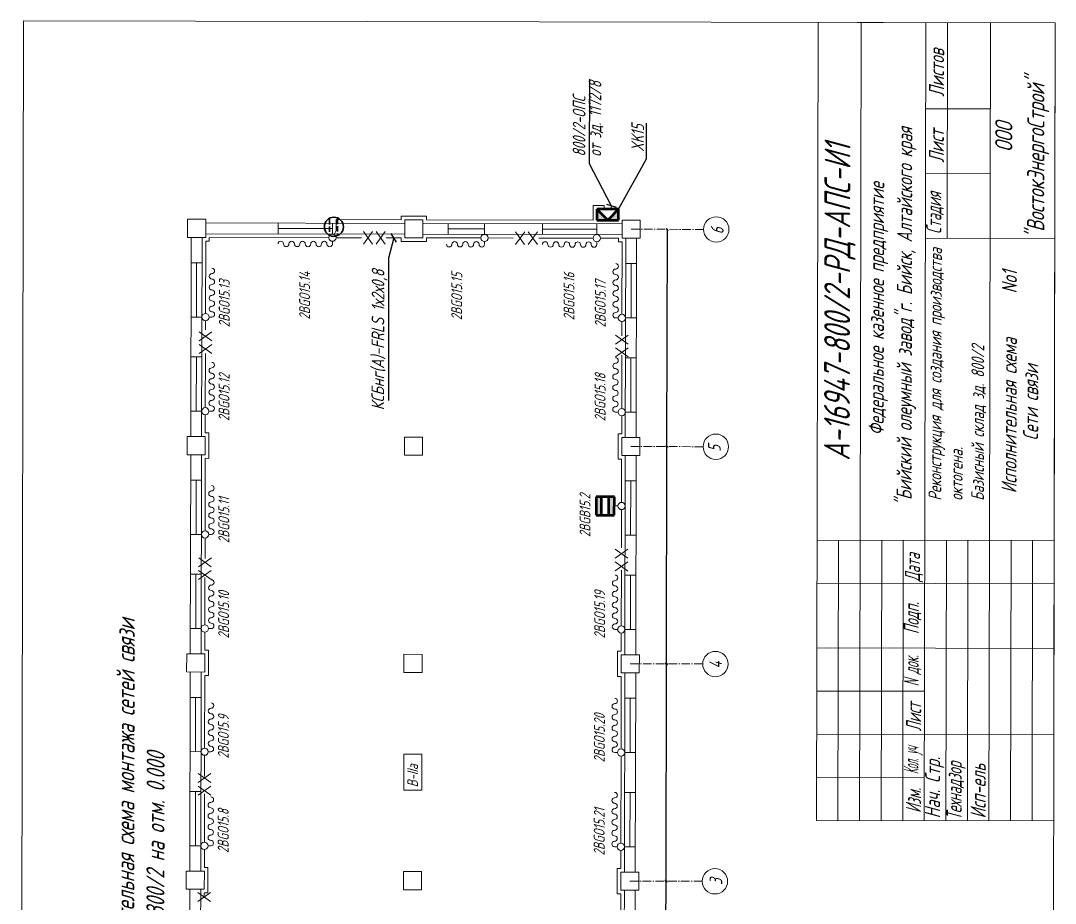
# Model space of a CAD drawing. Header units: millimetres. Extents: x 11147 to 17246, y -744 to 6547.
# Drawn here: x 14604 to 15576, y 1575 to 2404 of the extents above; entities that cross this region are included whole.
import ezdxf
from ezdxf import colors
from ezdxf.entities.mleader import LeaderData, LeaderLine
from ezdxf.math import Vec2, Vec3

# ---------------------------------------------------------------- set-up
doc = ezdxf.new("R2010")
doc.units = ezdxf.units.MM
doc.linetypes.add('gost5', pattern=[7, 5, -2, 0])
doc.linetypes.add('gost6', pattern=[12, 8, -1.5, 1, -1.5])
doc.layers.get('Defpoints').update_dxf_attribs({"color": 33})
for name, color, linetype, lineweight in [('Датчики (Вновь)', 2, 'Continuous', 50), ('ИИ_ОФОРМЛЕНИЕ_025', 7, 'Continuous', 25), ('КаБель силовой (Вновь)', 1, 'Continuous', 60), ('Линия выноска', 137, 'Continuous', 20), ('Линия связи (Вновь)', 3, 'Continuous', 60), ('Осевая', 4, 'gost6', 25), ('Размерная', 4, 'Continuous', 25), ('Рамка толстая', 7, 'Continuous', 60), ('Рамка тонкая', 5, 'Continuous', 25), ('Строительный', 251, 'Continuous', 13), ('текст', 7, 'Continuous', 25), ('Щиты пульты (Вновь)', 5, 'Continuous', 50), ('Эл. аппараты (Вновь)', 93, 'Continuous', 50)]:
    doc.layers.add(name, color=color, linetype=linetype, lineweight=lineweight)
doc.styles.add('Simplex', font='simplex.shx', dxfattribs={"width": 0.7, "oblique": 15})
doc.styles.get("Standard").update_dxf_attribs({"font": 'arial.ttf'})
doc.dimstyles.new('ISO-25', dxfattribs={"dimtxt": 2.5, "dimasz": 2.5, "dimexe": 1.25, "dimexo": 0.625, "dimtad": 1, "dimtxsty": 'Standard', "dimcen": 2.5, "dimadec": 0, "dimazin": 0, "dimtfac": 1, "dimtmove": 0, "dimatfit": 3, "dimfxl": 1, "dimarcsym": 0})

# ---------------------------------------------------------------- blocks, each defined once
blk = doc.blocks.new('_ArchTick')
at = {"color": 0, "linetype": 'ByBlock', "const_width": 0.15}
blk.add_lwpolyline([(-0.5, -0.5), (0.5, 0.5)], dxfattribs=at)
blk = doc.blocks.new('*D139')
at = {"layer": 'Defpoints', "color": 0, "lineweight": 80, "transparency": 16777216}
for p in [(15210.11, 1596.19), (15210.11, 1596.19), (15209.69, 1392.19)]:
    blk.add_point(p, dxfattribs=at)
at = {"layer": 'Размерная', "color": 0, "lineweight": -2, "transparency": 16777216}
for p, q in [((15209.48, 1596.19), (15208.86, 1596.19)), ((15209.69, 1392.19), (15210.11, 1596.19)), ((15210.31, 1392.19), (15210.94, 1392.19))]:
    blk.add_line(p, q, dxfattribs=at)
at = {"layer": 'Размерная', "color": 0, "lineweight": -2, "transparency": 16777216, "xscale": 2.5, "yscale": 2.5, "zscale": 2.5}
for p, rotation in [((15210.11, 1596.19), 89.88075628171742), ((15209.69, 1392.19), 269.8807562817174)]:
    blk.add_blockref('_ArchTick', p, dxfattribs=dict(at, rotation=rotation))
blk = doc.blocks.new('*D140')
at = {"layer": 'Defpoints', "color": 0, "lineweight": 80, "transparency": 16777216}
for p in [(15210.53, 1800.19), (15210.53, 1800.19), (15210.11, 1596.19)]:
    blk.add_point(p, dxfattribs=at)
at = {"layer": 'Размерная', "color": 0, "lineweight": -2, "transparency": 16777216}
for p, q in [((15209.91, 1800.19), (15209.28, 1800.19)), ((15210.11, 1596.19), (15210.53, 1800.19)), ((15210.73, 1596.19), (15211.36, 1596.19))]:
    blk.add_line(p, q, dxfattribs=at)
at = {"layer": 'Размерная', "color": 0, "lineweight": -2, "transparency": 16777216, "xscale": 2.5, "yscale": 2.5, "zscale": 2.5}
for p, rotation in [((15210.53, 1800.19), 89.88075628171742), ((15210.11, 1596.19), 269.8807562817174)]:
    blk.add_blockref('_ArchTick', p, dxfattribs=dict(at, rotation=rotation))
blk = doc.blocks.new('*D141')
at = {"layer": 'Defpoints', "color": 0, "lineweight": 80, "transparency": 16777216}
for p in [(15210.96, 2004.19), (15210.96, 2004.19), (15210.53, 1800.19)]:
    blk.add_point(p, dxfattribs=at)
at = {"layer": 'Размерная', "color": 0, "lineweight": -2, "transparency": 16777216}
for p, q in [((15210.33, 2004.19), (15209.71, 2004.19)), ((15210.53, 1800.19), (15210.96, 2004.19)), ((15211.16, 1800.19), (15211.78, 1800.19))]:
    blk.add_line(p, q, dxfattribs=at)
at = {"layer": 'Размерная', "color": 0, "lineweight": -2, "transparency": 16777216, "xscale": 2.5, "yscale": 2.5, "zscale": 2.5}
for p, rotation in [((15210.96, 2004.19), 89.88075628171742), ((15210.53, 1800.19), 269.8807562817174)]:
    blk.add_blockref('_ArchTick', p, dxfattribs=dict(at, rotation=rotation))
blk = doc.blocks.new('*D142')
at = {"layer": 'Defpoints', "color": 0, "lineweight": 80, "transparency": 16777216}
for p in [(15211.38, 2208.19), (15211.38, 2208.19), (15210.96, 2004.19)]:
    blk.add_point(p, dxfattribs=at)
at = {"layer": 'Размерная', "color": 0, "lineweight": -2, "transparency": 16777216}
for p, q in [((15210.76, 2208.19), (15210.13, 2208.19)), ((15210.96, 2004.19), (15211.38, 2208.19)), ((15211.58, 2004.19), (15212.21, 2004.19))]:
    blk.add_line(p, q, dxfattribs=at)
at = {"layer": 'Размерная', "color": 0, "lineweight": -2, "transparency": 16777216, "xscale": 2.5, "yscale": 2.5, "zscale": 2.5}
for p, rotation in [((15211.38, 2208.19), 89.88075628171742), ((15210.96, 2004.19), 269.8807562817174)]:
    blk.add_blockref('_ArchTick', p, dxfattribs=dict(at, rotation=rotation))
blk = doc.blocks.new('_Oblique')
at = {"color": 0, "linetype": 'ByBlock', "lineweight": -2}
blk.add_line((-0.5, -0.5), (0.5, 0.5), dxfattribs=at)
blk = doc.blocks.new('A$C4BB167BF')
at = {"layer": 'Щиты пульты (Вновь)', "true_color": 0xc7c8ca}
h = blk.add_hatch(color=9, dxfattribs=at)
h.paths.add_polyline_path([(0, 3), (0, 0), (3, 3)])
h.paths.add_polyline_path([(6, 3), (3, 3), (6, 0)])
at = {"layer": 'Щиты пульты (Вновь)', "color": 252, "true_color": 0x939598}
for p, q in [((0, 3), (0, 0)), ((6, 3), (0, 3)), ((0, 0), (3, 3)), ((3, 3), (6, 0)), ((6, 0), (6, 3)), ((0, 0), (6, 0))]:
    blk.add_line(p, q, dxfattribs=at)
blk = doc.blocks.new('_None')
blk = doc.blocks.new('A$C42F14C84')
at = {"layer": 'Датчики (Вновь)', "true_color": 0x000000}
h = blk.add_hatch(color=18, dxfattribs=at)
h.paths.add_polyline_path([(5, 3.5), (5, 5), (0, 5), (0, 3.5)])
h.paths.add_polyline_path([(0, 1.5), (0, 0), (5, 0), (5, 1.5)])
at = {"layer": 'Датчики (Вновь)', "color": 18, "true_color": 0x000000}
for p, q in [((0, 5), (0, 0)), ((5, 5), (0, 5)), ((0, 3.5), (5, 3.5)), ((5, 0), (5, 5)), ((0, 1.5), (5, 1.5)), ((0, 0), (5, 0))]:
    blk.add_line(p, q, dxfattribs=at)

msp = doc.modelspace()

# ---------------------------------------------------------------- linework, layer by layer
at = {"color": 18, "lineweight": 20, "true_color": 0x000000}
for p, q in [((15351.27571, 1653.23996), (15352.83505, 2402.48834)), ((15389.95997, 2402.41107), (15575.58457, 2402.02475)), ((15392.3235, 1916.4051), (15393.33496, 2402.40405)), ((15452.5255, 1653.02924), (15454.08483, 2402.27761)), ((15473.91334, 2199.73591), (15474.33479, 2402.23547)), ((15513.82324, 1916.15223), (15514.8347, 2402.15118)), ((15574.28512, 1777.6511), (15575.58457, 2402.02475)), ((15453.91625, 2321.27779), (15514.66612, 2321.15136)), ((15453.78982, 2260.52792), (15514.53969, 2260.40149)), ((15453.66339, 2199.77805), (15575.16312, 2199.52519)), ((15351.82359, 1916.48939), (15574.57311, 1916.0258)), ((15371.52567, 1653.19781), (15372.07355, 1916.44724)), ((15391.77563, 1653.15567), (15392.3235, 1916.4051)), ((15412.02558, 1653.11353), (15412.57346, 1916.36296)), ((15432.27554, 1653.07138), (15432.82341, 1916.32081)), ((15472.77545, 1652.98709), (15473.32333, 1916.23652)), ((15493.02541, 1652.94495), (15493.57328, 1916.19438)), ((15513.27536, 1652.9028), (15513.82324, 1916.15223)), ((15533.52532, 1652.86066), (15534.07319, 1916.11009)), ((15553.77528, 1652.81852), (15554.32315, 1916.06795)), ((15351.7393, 1875.98948), (15574.48882, 1875.52589)), ((15351.61287, 1815.23961), (15574.36239, 1814.77602)), ((15351.52858, 1774.73969), (15452.77836, 1774.52897)), ((15351.44429, 1734.23978), (15574.19381, 1733.7762)), ((15351.36, 1693.73987), (15452.60978, 1693.52915)), ((15351.27571, 1653.23996), (15574.02523, 1652.77637))]:
    msp.add_line(p, q, dxfattribs=at)
at = {"color": 1, "linetype": 'gost5', "lineweight": 30}
for p, q in [((14894.16163, 2217.78917), (14894.25653, 2203.58713)), ((14901.75381, 2218.14706), (14901.59721, 2202.69981))]:
    msp.add_line(p, q, dxfattribs=at)
at = {"color": 5, "lineweight": 30}
msp.add_circle((14898.25341, 2210.55517), 8.97299, dxfattribs=at)
at = {"layer": 'КаБель силовой (Вновь)', "lineweight": 20}
for p, q in [((14896.85423, 2194.3921), (14896.85954, 2196.94209)), ((15039.65392, 2194.0949), (15039.65923, 2196.6449)), ((15145.05369, 2193.87555), (15145.059, 2196.42554)), ((14783.66119, 2125.77753), (14781.11119, 2125.78283)), ((15162.76037, 2124.98855), (15165.31036, 2124.98324)), ((14783.47721, 2037.37772), (14780.92721, 2037.38303)), ((15162.57639, 2036.58874), (15165.12638, 2036.58343)), ((14783.23662, 1921.77797), (14780.68663, 1921.78328)), ((14783.05265, 1833.37816), (14780.50265, 1833.38347)), ((15162.15182, 1832.58918), (15164.70182, 1832.58387)), ((14782.81206, 1717.77841), (14780.26206, 1717.78372)), ((15161.91124, 1716.98943), (15164.46123, 1716.98412)), ((14782.62808, 1629.3786), (14780.07809, 1629.38391)), ((15161.72726, 1628.58962), (15164.27725, 1628.58431))]:
    msp.add_line(p, q, dxfattribs=at)
for centre, start, end in [((14848.40434, 2194.49293), 359.88075628, 179.88075628), ((14858.60431, 2194.4717), 359.88075628, 179.88075628), ((14868.80429, 2194.45048), 359.88075628, 179.88075628), ((14879.00427, 2194.42925), 359.88075628, 179.88075628), ((14889.20425, 2194.40802), 359.88075628, 179.88075628), ((15011.60398, 2194.15328), 359.88075628, 179.88075628), ((15021.80396, 2194.13205), 359.88075628, 179.88075628), ((15032.00394, 2194.11083), 359.88075628, 179.88075628), ((15096.6038, 2193.97638), 359.88075628, 179.88075628), ((15106.80378, 2193.95515), 359.88075628, 179.88075628), ((15117.00375, 2193.93392), 359.88075628, 179.88075628), ((15127.20373, 2193.9127), 359.88075628, 179.88075628), ((15137.40371, 2193.89147), 359.88075628, 179.88075628), ((14853.50433, 2194.48232), 179.88075628, 359.88075628), ((14863.7043, 2194.46109), 179.88075628, 359.88075628), ((14873.90428, 2194.43986), 179.88075628, 359.88075628), ((14884.10426, 2194.41863), 179.88075628, 359.88075628), ((14894.30424, 2194.39741), 179.88075628, 359.88075628), ((15006.50399, 2194.1639), 179.88075628, 359.88075628), ((15016.70397, 2194.14267), 179.88075628, 359.88075628), ((15026.90395, 2194.12144), 179.88075628, 359.88075628), ((15037.10393, 2194.10021), 179.88075628, 359.88075628), ((15101.70379, 2193.96577), 179.88075628, 359.88075628), ((15111.90377, 2193.94454), 179.88075628, 359.88075628), ((15122.10374, 2193.92331), 179.88075628, 359.88075628), ((15132.30372, 2193.90208), 179.88075628, 359.88075628), ((15142.5037, 2193.88085), 179.88075628, 359.88075628), ((15162.8612, 2173.43844), 269.88075628, 89.88075628), ((14783.74079, 2164.02744), 89.88075628, 269.88075628), ((14783.75141, 2169.12743), 269.88075628, 89.88075628), ((15162.85058, 2168.33845), 89.88075628, 269.88075628), ((14783.73018, 2158.92746), 269.88075628, 89.88075628), ((15162.82936, 2158.13847), 89.88075628, 269.88075628), ((15162.83997, 2163.23846), 269.88075628, 89.88075628), ((14783.71956, 2153.82747), 89.88075628, 269.88075628), ((14783.70895, 2148.72748), 269.88075628, 89.88075628), ((15162.80813, 2147.9385), 89.88075628, 269.88075628), ((15162.81874, 2153.03849), 269.88075628, 89.88075628), ((14783.69834, 2143.62749), 89.88075628, 269.88075628), ((14783.68772, 2138.5275), 269.88075628, 89.88075628), ((15162.7869, 2137.73852), 89.88075628, 269.88075628), ((15162.79751, 2142.83851), 269.88075628, 89.88075628), ((14783.67711, 2133.42751), 89.88075628, 269.88075628), ((14783.66649, 2128.32752), 269.88075628, 89.88075628), ((15162.76567, 2127.53854), 89.88075628, 269.88075628), ((15162.77629, 2132.63853), 269.88075628, 89.88075628), ((14783.56743, 2080.72762), 269.88075628, 89.88075628), ((15162.66661, 2079.93864), 89.88075628, 269.88075628), ((15162.67722, 2085.03863), 269.88075628, 89.88075628), ((14783.55681, 2075.62764), 89.88075628, 269.88075628), ((14783.5462, 2070.52765), 269.88075628, 89.88075628), ((15162.64538, 2069.73867), 89.88075628, 269.88075628), ((15162.65599, 2074.83866), 269.88075628, 89.88075628), ((14783.53559, 2065.42766), 89.88075628, 269.88075628), ((14783.52497, 2060.32767), 269.88075628, 89.88075628), ((15162.62415, 2059.53869), 89.88075628, 269.88075628), ((15162.63477, 2064.63868), 269.88075628, 89.88075628), ((14783.51436, 2055.22768), 89.88075628, 269.88075628), ((14783.50374, 2050.12769), 269.88075628, 89.88075628), ((15162.60292, 2049.33871), 89.88075628, 269.88075628), ((15162.61354, 2054.4387), 269.88075628, 89.88075628), ((14783.49313, 2045.0277), 89.88075628, 269.88075628), ((14783.48252, 2039.92771), 269.88075628, 89.88075628), ((15162.58169, 2039.13873), 89.88075628, 269.88075628), ((15162.59231, 2044.23872), 269.88075628, 89.88075628), ((14783.31623, 1960.02789), 89.88075628, 269.88075628), ((14783.32684, 1965.12788), 269.88075628, 89.88075628), ((14783.30561, 1954.9279), 269.88075628, 89.88075628), ((14783.295, 1949.82791), 89.88075628, 269.88075628), ((14783.28439, 1944.72792), 269.88075628, 89.88075628), ((14783.27377, 1939.62793), 89.88075628, 269.88075628), ((14783.26316, 1934.52794), 269.88075628, 89.88075628), ((14783.25254, 1929.42795), 89.88075628, 269.88075628), ((14783.24193, 1924.32796), 269.88075628, 89.88075628), ((14783.14286, 1876.72807), 269.88075628, 89.88075628), ((15162.24204, 1875.93909), 89.88075628, 269.88075628), ((15162.25266, 1881.03908), 269.88075628, 89.88075628), ((14783.13225, 1871.62808), 89.88075628, 269.88075628), ((14783.12164, 1866.52809), 269.88075628, 89.88075628), ((15162.22082, 1865.73911), 89.88075628, 269.88075628), ((15162.23143, 1870.8391), 269.88075628, 89.88075628), ((14783.11102, 1861.4281), 89.88075628, 269.88075628), ((14783.10041, 1856.32811), 269.88075628, 89.88075628), ((15162.19959, 1855.53913), 89.88075628, 269.88075628), ((15162.2102, 1860.63912), 269.88075628, 89.88075628), ((14783.08979, 1851.22812), 89.88075628, 269.88075628), ((14783.07918, 1846.12813), 269.88075628, 89.88075628), ((15162.17836, 1845.33915), 89.88075628, 269.88075628), ((15162.18897, 1850.43914), 269.88075628, 89.88075628), ((14783.06857, 1841.02814), 89.88075628, 269.88075628), ((14783.05795, 1835.92816), 269.88075628, 89.88075628), ((15162.15713, 1835.13917), 89.88075628, 269.88075628), ((15162.16775, 1840.23916), 269.88075628, 89.88075628), ((15162.01207, 1765.43933), 269.88075628, 89.88075628), ((14782.89166, 1756.02833), 89.88075628, 269.88075628), ((14782.90228, 1761.12832), 269.88075628, 89.88075628), ((15162.00146, 1760.33934), 89.88075628, 269.88075628), ((14782.88105, 1750.92834), 269.88075628, 89.88075628), ((15161.98023, 1750.13936), 89.88075628, 269.88075628), ((15161.99084, 1755.23935), 269.88075628, 89.88075628), ((14782.87044, 1745.82835), 89.88075628, 269.88075628), ((14782.85982, 1740.72836), 269.88075628, 89.88075628), ((15161.959, 1739.93938), 89.88075628, 269.88075628), ((15161.96962, 1745.03937), 269.88075628, 89.88075628), ((14782.84921, 1735.62837), 89.88075628, 269.88075628), ((14782.83859, 1730.52838), 269.88075628, 89.88075628), ((15161.93777, 1729.7394), 89.88075628, 269.88075628), ((15161.94839, 1734.83939), 269.88075628, 89.88075628), ((14782.82798, 1725.42839), 89.88075628, 269.88075628), ((14782.81737, 1720.32841), 269.88075628, 89.88075628), ((15161.91655, 1719.53942), 89.88075628, 269.88075628), ((15161.92716, 1724.63941), 269.88075628, 89.88075628), ((14782.7183, 1672.72851), 269.88075628, 89.88075628), ((15161.81748, 1671.93953), 89.88075628, 269.88075628), ((15161.82809, 1677.03952), 269.88075628, 89.88075628), ((14782.70769, 1667.62852), 89.88075628, 269.88075628), ((14782.69707, 1662.52853), 269.88075628, 89.88075628), ((15161.79625, 1661.73955), 89.88075628, 269.88075628), ((15161.80687, 1666.83954), 269.88075628, 89.88075628), ((14782.68646, 1657.42854), 89.88075628, 269.88075628), ((14782.67584, 1652.32855), 269.88075628, 89.88075628), ((15161.77502, 1651.53957), 89.88075628, 269.88075628), ((15161.78564, 1656.63956), 269.88075628, 89.88075628), ((14782.66523, 1647.22856), 89.88075628, 269.88075628), ((14782.65462, 1642.12857), 269.88075628, 89.88075628), ((15161.7538, 1641.33959), 89.88075628, 269.88075628), ((15161.76441, 1646.43958), 269.88075628, 89.88075628), ((14782.644, 1637.02859), 89.88075628, 269.88075628), ((14782.63339, 1631.9286), 269.88075628, 89.88075628), ((15161.73257, 1631.13962), 89.88075628, 269.88075628), ((15161.74318, 1636.23961), 269.88075628, 89.88075628)]:
    msp.add_arc(centre, 2.55, start, end, dxfattribs=at)
at = {"layer": 'Линия связи (Вновь)', "lineweight": 20}
for p, q in [((15141.72977, 2230.43254), (15141.70146, 2216.83257)), ((15151.92975, 2230.41132), (15141.72977, 2230.43254)), ((15151.92267, 2227.01132), (15151.92975, 2230.41132)), ((15158.72266, 2226.99717), (15158.72973, 2230.39716)), ((14900.30199, 2217.33497), (14900.28076, 2207.135)), ((14961.50186, 2217.2076), (14900.30199, 2217.33497)), ((14961.50893, 2220.6076), (14961.50186, 2217.2076)), ((14985.30888, 2220.55806), (14961.50893, 2220.6076)), ((14985.3018, 2217.15807), (14985.30888, 2220.55806)), ((15141.70146, 2216.83257), (14985.3018, 2217.15807)), ((14900.28076, 2207.135), (14898.39347, 2203.37997)), ((14926.07491, 2194.33129), (14934.59966, 2206.21357)), ((14926.09968, 2206.23126), (14934.5749, 2194.3136)), ((14937.97489, 2194.30652), (14946.49964, 2206.1888)), ((14937.99965, 2206.20649), (14946.47487, 2194.28883)), ((15068.86666, 2194.03411), (15077.39141, 2205.91639)), ((15068.89143, 2205.93408), (15077.36664, 2194.01642)), ((15080.76664, 2194.00934), (15089.29138, 2205.89163)), ((15080.7914, 2205.90932), (15089.26662, 2193.99165)), ((14777.71828, 2129.1899), (14777.8598, 2197.18976)), ((14777.8598, 2197.18976), (14781.25979, 2197.18268)), ((14781.25979, 2197.18268), (14781.26686, 2200.58267)), ((14781.26686, 2200.58267), (14893.46662, 2200.34916)), ((14900.26661, 2200.33501), (14924.32207, 2200.28495)), ((14947.35842, 2200.237), (14961.46647, 2200.20764)), ((14961.46647, 2200.20764), (14961.4594, 2196.80765)), ((14961.4594, 2196.80765), (14985.25935, 2196.75812)), ((14985.25935, 2196.75812), (14985.26642, 2200.15811)), ((14985.26642, 2200.15811), (15036.26631, 2200.05197)), ((15043.0663, 2200.03782), (15066.51103, 2199.98902)), ((15090.6445, 2199.9388), (15141.66608, 2199.83261)), ((15148.46607, 2199.81846), (15165.46603, 2199.78308)), ((15165.46603, 2199.78308), (15165.45896, 2196.38309)), ((15165.45896, 2196.38309), (15168.85895, 2196.37601)), ((15168.85895, 2196.37601), (15168.71743, 2128.37616)), ((14777.68646, 2113.90091), (14777.70412, 2122.38992)), ((15168.67512, 2108.04805), (15168.70328, 2121.57617)), ((14771.71492, 2103.55874), (14783.63258, 2112.03396)), ((14783.61489, 2103.53398), (14771.73261, 2112.05872)), ((15162.70924, 2100.42559), (15174.62691, 2108.90081)), ((15174.60922, 2100.40083), (15162.72693, 2108.92557)), ((14771.69015, 2091.65877), (14783.60782, 2100.13398)), ((14783.59013, 2091.634), (14771.70784, 2100.15875)), ((14777.5343, 2040.79009), (14777.64019, 2091.67259)), ((15162.68448, 2088.52562), (15174.60214, 2097.00083)), ((15174.58445, 2088.50085), (15162.70217, 2097.0256)), ((15168.53345, 2039.97635), (15168.63785, 2090.14117)), ((14777.48477, 2016.99015), (14777.52015, 2033.99011)), ((15168.48392, 2016.1764), (15168.5193, 2033.17636)), ((14780.88476, 2016.98307), (14777.48477, 2016.99015)), ((14780.83523, 1993.18312), (14780.88476, 2016.98307)), ((15165.03439, 1992.38353), (15165.08393, 2016.18348)), ((15165.08393, 2016.18348), (15168.48392, 2016.1764)), ((14777.29371, 1925.19034), (14777.43523, 1993.1902)), ((14777.43523, 1993.1902), (14780.83523, 1993.18312)), ((15168.43439, 1992.37645), (15165.03439, 1992.38353)), ((15168.35002, 1951.83798), (15168.43439, 1992.37645)), ((15164.94295, 1948.44506), (15161.54296, 1948.45214)), ((15168.26094, 1909.03516), (15168.33587, 1945.03799)), ((14777.23976, 1899.26639), (14777.27956, 1918.39036)), ((15162.29074, 1899.33722), (15174.2084, 1907.81244)), ((15174.19071, 1899.31246), (15162.30843, 1907.8372)), ((14771.27335, 1891.38869), (14783.19102, 1899.86391)), ((14783.17332, 1891.36393), (14771.29104, 1899.88868)), ((15162.26597, 1887.43725), (15174.18364, 1895.91246)), ((15174.16595, 1887.41248), (15162.28366, 1895.93723)), ((14771.24858, 1879.48872), (14783.16625, 1887.96394)), ((14783.14856, 1879.46395), (14771.26627, 1887.9887)), ((15168.10889, 1835.97679), (15168.21736, 1888.09942)), ((14777.10973, 1836.79054), (14777.20241, 1881.32073)), ((14777.0602, 1812.99059), (14777.09558, 1829.99055)), ((15168.05935, 1812.17684), (15168.09474, 1829.1768)), ((14780.46019, 1812.98351), (14777.0602, 1812.99059)), ((14780.41066, 1789.18356), (14780.46019, 1812.98351)), ((15164.60983, 1788.38397), (15164.65936, 1812.18392)), ((15164.65936, 1812.18392), (15168.05935, 1812.17684)), ((14776.86915, 1721.19079), (14777.01067, 1789.19064)), ((14777.01067, 1789.19064), (14780.41066, 1789.18356)), ((15168.00982, 1788.37689), (15164.60983, 1788.38397)), ((15167.8683, 1720.37704), (15168.00982, 1788.37689)), ((14776.81391, 1694.64717), (14776.855, 1714.3908)), ((15167.68432, 1631.97723), (15167.85415, 1713.57705)), ((14770.8518, 1688.83674), (14782.76946, 1697.31195)), ((14782.75177, 1688.81197), (14770.86949, 1697.33672)), ((14770.82703, 1676.93676), (14782.7447, 1685.41198)), ((14782.72701, 1676.912), (14770.84472, 1685.43674)), ((14776.68517, 1632.79098), (14776.77996, 1678.33638)), ((14776.63564, 1608.99103), (14776.67102, 1625.99099)), ((15167.63479, 1608.17728), (15167.67017, 1625.17725)), ((14780.03563, 1608.98395), (14776.63564, 1608.99103)), ((14779.9861, 1585.18401), (14780.03563, 1608.98395)), ((15164.18527, 1584.38441), (15164.2348, 1608.18436)), ((15164.2348, 1608.18436), (15167.63479, 1608.17728)), ((14770.61939, 1577.16742), (14782.53706, 1585.64264)), ((14782.51937, 1577.14266), (14770.63708, 1585.6674)), ((14776.58015, 1582.32803), (14776.58611, 1585.19108)), ((14776.58611, 1585.19108), (14779.9861, 1585.18401)), ((15167.58526, 1584.37733), (15164.18527, 1584.38441)), ((15167.44374, 1516.37748), (15167.58526, 1584.37733))]:
    msp.add_line(p, q, dxfattribs=at)
at = {"layer": 'Осевая', "lineweight": 20}
for p, q in [((15177.3837, 2208.25829), (15245.38355, 2208.11677)), ((15176.95913, 2004.25873), (15244.95899, 2004.11721)), ((15176.53457, 1800.25918), (15244.53442, 1800.11766)), ((15176.11001, 1596.25962), (15244.10986, 1596.1181))]:
    msp.add_line(p, q, dxfattribs=at)
at = {"layer": 'Рамка толстая', "color": 18, "lineweight": 20, "true_color": 0x000000}
for p, q in [((14604.18717, 1070.91853), (14606.96166, 2404.04065)), ((14606.96166, 2404.04065), (15575.58457, 2402.02475)), ((15572.81008, 1068.90264), (15575.58457, 2402.02475))]:
    msp.add_line(p, q, dxfattribs=at)
at = {"layer": 'Рамка тонкая', "lineweight": 20}
for p, q in [((14963.85785, 1715.56618), (14963.78709, 1681.56625)), ((14980.85781, 1715.53079), (14963.85785, 1715.56618)), ((14980.78705, 1681.53087), (14980.85781, 1715.53079)), ((14963.78709, 1681.56625), (14980.78705, 1681.53087))]:
    msp.add_line(p, q, dxfattribs=at)
for centre in [(15257.28352, 2208.09201), (15256.85896, 2004.09245), (15256.4344, 1800.09289), (15256.00983, 1596.09333)]:
    msp.add_circle(centre, 11.9, dxfattribs=at)
at = {"layer": 'Строительный', "lineweight": 20}
for p, q in [((14760.90229, 2217.62509), (14760.86691, 2200.62513)), ((14777.90225, 2217.58971), (14760.90229, 2217.62509)), ((14777.86687, 2200.58975), (14777.90225, 2217.58971)), ((14964.90185, 2217.20053), (14964.86647, 2200.20057)), ((14981.90181, 2217.16515), (14964.90185, 2217.20053)), ((14981.86643, 2200.16518), (14981.90181, 2217.16515)), ((15168.90141, 2216.77596), (15168.86603, 2199.776)), ((15185.90137, 2216.74058), (15168.90141, 2216.77596)), ((15185.86599, 2199.74062), (15185.90137, 2216.74058)), ((14777.89518, 2214.18972), (14964.89477, 2213.80054)), ((14845.8738, 2203.84822), (14845.89503, 2214.0482)), ((14845.88442, 2208.94821), (14896.8843, 2208.84207)), ((14896.89492, 2213.94206), (14896.87369, 2203.74208)), ((14981.89473, 2213.76516), (15168.89433, 2213.37597)), ((15005.67346, 2203.51565), (15005.69468, 2213.71562)), ((15005.68407, 2208.61563), (15039.684, 2208.54487)), ((15039.69461, 2213.64486), (15039.67338, 2203.44488)), ((15094.07326, 2203.33167), (15094.09449, 2213.53165)), ((15094.08388, 2208.43166), (15145.08377, 2208.32552)), ((15145.09438, 2213.4255), (15145.07315, 2203.22553)), ((14760.86691, 2200.62513), (14777.86687, 2200.58975)), ((14763.87772, 2013.61846), (14764.2669, 2200.61805)), ((14774.0777, 2013.59723), (14774.46688, 2200.59682)), ((14777.87395, 2203.98974), (14964.87354, 2203.60056)), ((14964.86647, 2200.20057), (14981.86643, 2200.16518)), ((14981.87351, 2203.56518), (15168.8731, 2203.17599)), ((15168.86603, 2199.776), (15185.86599, 2199.74062)), ((15171.87683, 2012.76933), (15172.26602, 2199.76893)), ((15182.07681, 2012.7481), (15182.466, 2199.7477)), ((14764.21737, 2176.8181), (14774.41735, 2176.79688)), ((14769.21122, 2125.8076), (14769.31736, 2176.80749)), ((15172.21649, 2175.96898), (15182.41646, 2175.94775)), ((15177.21033, 2124.95847), (15177.31647, 2175.95836)), ((14774.31121, 2125.79699), (14764.11123, 2125.81821)), ((15182.31032, 2124.94786), (15172.11034, 2124.96909)), ((14764.03339, 2088.4183), (14774.23337, 2088.39707)), ((14769.02724, 2037.40779), (14769.13338, 2088.40768)), ((15172.03251, 2087.56917), (15182.23249, 2087.54794)), ((15177.02636, 2036.55866), (15177.1325, 2087.55855)), ((14774.12723, 2037.39718), (14763.92725, 2037.41841)), ((15182.12635, 2036.54805), (15171.92637, 2036.56928)), ((14760.47773, 2013.62553), (14760.44235, 1996.62557)), ((14777.47769, 2013.59015), (14760.47773, 2013.62553)), ((14777.44231, 1996.59019), (14777.47769, 2013.59015)), ((14964.47728, 2013.20097), (14964.4419, 1996.20101)), ((14981.47725, 2013.16559), (14964.47728, 2013.20097)), ((14981.44187, 1996.16563), (14981.47725, 2013.16559)), ((15168.47684, 2012.77641), (15168.44146, 1995.77644)), ((15185.47681, 2012.74103), (15168.47684, 2012.77641)), ((15185.44143, 1995.74106), (15185.47681, 2012.74103)), ((14760.44235, 1996.62557), (14777.44231, 1996.59019)), ((14763.45315, 1809.6189), (14763.84234, 1996.61849)), ((14773.65313, 1809.59767), (14774.04232, 1996.59727)), ((14964.4419, 1996.20101), (14981.44187, 1996.16563)), ((15168.44146, 1995.77644), (15185.44143, 1995.74106)), ((15171.45227, 1808.76977), (15171.84145, 1995.76937)), ((15181.65225, 1808.74854), (15182.04143, 1995.74814)), ((14763.79281, 1972.81855), (14773.99278, 1972.79732)), ((14768.78665, 1921.80804), (14768.89279, 1972.80793)), ((15171.79192, 1971.96942), (15181.9919, 1971.94819)), ((15176.78577, 1920.95892), (15176.89191, 1971.9588)), ((14773.88664, 1921.79743), (14763.68666, 1921.81866)), ((15181.88576, 1920.9483), (15171.68578, 1920.96953)), ((14763.60883, 1884.41874), (14773.80881, 1884.39751)), ((14768.60268, 1833.40823), (14768.70882, 1884.40812)), ((15171.60794, 1883.56961), (15181.80792, 1883.54838)), ((15176.60179, 1832.55911), (15176.70793, 1883.559)), ((14773.70267, 1833.39762), (14763.50269, 1833.41885)), ((15181.70178, 1832.54849), (15171.5018, 1832.56972)), ((14760.05316, 1809.62598), (14760.01778, 1792.62601)), ((14777.05313, 1809.5906), (14760.05316, 1809.62598)), ((14777.01775, 1792.59063), (14777.05313, 1809.5906)), ((14964.05272, 1809.20141), (14964.01734, 1792.20145)), ((14981.05268, 1809.16603), (14964.05272, 1809.20141)), ((14981.0173, 1792.16607), (14981.05268, 1809.16603)), ((15168.05228, 1808.77685), (15168.0169, 1791.77689)), ((15185.05224, 1808.74147), (15168.05228, 1808.77685)), ((15185.01686, 1791.7415), (15185.05224, 1808.74147)), ((14760.01778, 1792.62601), (14777.01775, 1792.59063)), ((14763.02859, 1605.61934), (14763.41777, 1792.61894)), ((14773.22857, 1605.59811), (14773.61775, 1792.59771)), ((14964.01734, 1792.20145), (14981.0173, 1792.16607)), ((15168.0169, 1791.77689), (15185.01686, 1791.7415)), ((15171.02771, 1604.77021), (15171.41689, 1791.76981)), ((15181.22769, 1604.74899), (15181.61687, 1791.74858)), ((14763.36824, 1768.81899), (14773.56822, 1768.79776)), ((14768.36209, 1717.80848), (14768.46823, 1768.80837)), ((15171.36736, 1767.96986), (15181.56734, 1767.94863)), ((15176.36121, 1716.95936), (15176.46735, 1767.95925)), ((14773.46208, 1717.79787), (14763.2621, 1717.8191)), ((15181.4612, 1716.94874), (15171.26122, 1716.96997)), ((14763.18426, 1680.41918), (14773.38424, 1680.39795)), ((14768.17811, 1629.40868), (14768.28425, 1680.40857)), ((15171.18338, 1679.57005), (15181.38336, 1679.54882)), ((15176.17723, 1628.55955), (15176.28337, 1679.55944)), ((14773.2781, 1629.39806), (14763.07812, 1629.41929)), ((15181.27722, 1628.54893), (15171.07724, 1628.57016)), ((14759.6286, 1605.62642), (14759.59322, 1588.62645)), ((14776.62856, 1605.59104), (14759.6286, 1605.62642)), ((14776.59318, 1588.59107), (14776.62856, 1605.59104)), ((14963.62816, 1605.20185), (14963.59278, 1588.20189)), ((14980.62812, 1605.16647), (14963.62816, 1605.20185)), ((14980.59274, 1588.16651), (14980.62812, 1605.16647)), ((15167.62772, 1604.77729), (15167.59233, 1587.77733)), ((15184.62768, 1604.74191), (15167.62772, 1604.77729)), ((15184.5923, 1587.74195), (15184.62768, 1604.74191)), ((14759.59322, 1588.62645), (14776.59318, 1588.59107)), ((14762.60403, 1401.61978), (14762.99321, 1588.61938)), ((14772.80401, 1401.59855), (14773.19319, 1588.59815)), ((14963.59278, 1588.20189), (14980.59274, 1588.16651)), ((15167.59233, 1587.77733), (15184.5923, 1587.74195)), ((15170.75882, 1475.57049), (15170.99233, 1587.77025)), ((15180.9588, 1475.54927), (15181.19231, 1587.74902))]:
    msp.add_line(p, q, dxfattribs=at)
at = {"layer": 'Эл. аппараты (Вновь)', "lineweight": 20}
for centre in [(14896.86661, 2200.34209), (14896.86661, 2200.34209), (15039.66631, 2200.04489), (15039.66631, 2200.04489), (15145.06608, 2199.82553), (15145.06608, 2199.82553), (14777.7112, 2125.78991), (14777.7112, 2125.78991), (15168.71035, 2124.97616), (15168.71035, 2124.97616), (14777.52722, 2037.3901), (14777.52722, 2037.3901), (15168.52637, 2036.57636), (15168.52637, 2036.57636), (15168.34294, 1948.43799), (14777.28664, 1921.79035), (14777.28664, 1921.79035), (14777.10266, 1833.39054), (14777.10266, 1833.39054), (15168.10181, 1832.5768), (15168.10181, 1832.5768), (14776.86207, 1717.79079), (14776.86207, 1717.79079), (15167.86123, 1716.97705), (15167.86123, 1716.97705), (14776.67809, 1629.39099), (14776.67809, 1629.39099), (15167.67725, 1628.57724), (15167.67725, 1628.57724)]:
    msp.add_circle(centre, 3.4, dxfattribs=at)

# ---------------------------------------------------------------- block references
at = {"lineweight": 20, "xscale": 3.4, "yscale": 3.4, "zscale": 3.4, "rotation": 179.8807562816986}
msp.add_blockref('A$C4BB167BF', (15165.52248, 2226.98292), dxfattribs=at)
at = {"layer": 'Строительный', "lineweight": 20, "xscale": 3.4, "yscale": 3.4, "zscale": 3.4, "rotation": 89.88075628169861}
msp.add_blockref('A$C42F14C84', (15161.52528, 1939.95205), dxfattribs=at)

# ---------------------------------------------------------------- texts
at = {"color": 18, "lineweight": 20, "true_color": 0x000000, "style": 'Simplex', "oblique": 15}
for s, height, width, p in [('Листов', 14.175, 0.7, (15471.15242, 2332.63343)), ('"ВостокЭнергоСтрой"', 16.2, 0.7, (15565.23018, 2199.15173)), ('"Бийский олеумный завод"г. Бийск, Алтайского края', 14.175, 0.7, (15440.65224, 1948.18405)), ('Лист', 14.175, 0.7, (15471.02371, 2270.78583)), ('ООО', 16.2, 0.7, (15535.31447, 2280.86791)), ('А-16947-800/2-РД-АПС-И1', 24.3, 0.7, (15382.64287, 1990.92983)), ('Федеральное казенное предприятие', 14.175, 0.7, (15414.46564, 2014.70976)), ('Стадия', 14.175, 0.6, (15468.52158, 2203.69891)), ('No1', 14.175, 0.7, (15539.57266, 2147.93123)), ('Исполнительная схема ', 14.175, 0.7, (15539.18226, 1960.34914)), ('Сети связи', 14.175, 0.7, (15559.4937, 2009.92707)), ('Дата', 14.175, 0.6, (15448.60477, 1877.31355)), ('Подп.', 14.175, 0.6, (15447.48987, 1828.11216)), ('док.', 14.175, 0.5, (15447.41135, 1790.38615)), ('N', 14.175, 0.5, (15447.38789, 1779.11211)), ('Лист', 14.175, 0.6, (15449.66256, 1736.90975)), ('Кол. уч', 14.175, 0.4, (15447.21615, 1696.59432)), ('Нач. Стр.', 14.175, 0.7, (15467.37996, 1655.15833)), ('Технадзор', 14.175, 0.6, (15487.62711, 1653.76619)), ('Исп-ель', 14.175, 0.7, (15510.24237, 1655.06912)), ('Изм.', 14.175, 0.6, (15449.50299, 1660.23511))]:
    msp.add_text(s, height=height, rotation=89.88075628, dxfattribs=dict(at, width=width)).set_placement(p)
at = {"layer": 'ИИ_ОФОРМЛЕНИЕ_025', "lineweight": 20, "insert": (15456.57387, 1953.46323), "char_height": 12, "attachment_point": 1, "rotation": 89.88075628}
msp.add_mtext_dynamic_manual_height_columns('{\\Fsimplex|c204;\\Q15;\\W0.7;\\C256;\\c0;Реконструкция для создания производства октогена. \\P\\pt204;Базисный склад зд. 800/2}', width=276.2589272, gutter_width=12.5, heights=[0], dxfattribs=at)
at = {"layer": 'текст', "lineweight": 20, "attachment_point": 1, "rotation": 89.88075628, "style": 'Simplex'}
for s, width, insert, char_height in [('\\pi-0.27255;6', 6.0958109, (15252.28139, 2203.93355), 11.9), ('\\pi-25.387;2BGO15.14', 5, (14865.68477, 2148.90866), 10.2), ('\\pi-25.727;2BGO15.15', 5, (15008.48446, 2148.61146), 10.2), ('\\pi-25.531;2BGO15.16', 5, (15113.88423, 2148.3921), 10.2), ('\\pi-25.897;2BGO15.13', 5, (14790.24369, 2142.15826), 10.2), ('\\pi-26.067;2BGO15.17', 5, (15143.28794, 2142.05767), 10.2), ('\\pi-25.636;2BGO15.12', 5, (14790.05972, 2053.75845), 10.2), ('\\pi-25.701;2BGO15.18', 5, (15143.10396, 2053.65786), 10.2), ('\\pi-0.62272;5', 6.0958109, (15249.52024, 1999.93886), 11.9), ('\\pi-24.537;2BGO15.11', 5, (14789.81913, 1938.1587), 10.2), ('\\pi-22.746;2BGB15.2', 5, (15128.9304, 1942.05379), 10.2), ('\\pi-25.636;2BGO15.10', 5, (14789.63515, 1849.75889), 10.2), ('\\pi-25.531;2BGO15.19', 5, (15142.6794, 1849.6583), 10.2), ('\\pi0.001707;4', 6.0958109, (15250.6534, 1795.93606), 11.9), ('\\pi-22.811;2BGO15.9', 5, (14789.39457, 1734.15914), 10.2), ('\\pi-26.316;2BGO15.20', 5, (15142.43882, 1734.05855), 10.2), ('\\pi-8.661;B-IIa', 10, (14967.06949, 1693.07209), 10.2), ('\\pi-22.981;2BGO15.8', 5, (14789.21059, 1645.75933), 10.2), ('\\pi-25.217;2BGO15.21', 5, (15142.25484, 1645.65874), 10.2), ('\\pi-0.82105;3', 6.0958109, (15251.01094, 1593.4942), 11.9)]:
    msp.add_mtext_dynamic_manual_height_columns(s, width=width, gutter_width=12.5, heights=[0], dxfattribs=dict(at, insert=insert, char_height=char_height))
at = {"layer": 'текст', "lineweight": 20, "ltscale": 100, "insert": (14693.63548, 1495.58848), "char_height": 17, "width": 836.672, "attachment_point": 1, "rotation": 89.88075628, "style": 'Simplex'}
msp.add_mtext('Исполнительная схема монтажа сетей связи\\PПлан зд.800/2 на отм. 0.000', dxfattribs=at)

# ---------------------------------------------------------------- dimensions: what is measured, and where the dimension line sits
at = {"layer": 'Размерная', "lineweight": 20}
for base, p1, p2, picture, middle in [((15211.38362, 2208.18753), (15210.95906, 2004.18797), (15211.38362, 2208.18753), '*D142', (15211.17134, 2106.18775)), ((15210.95906, 2004.18797), (15210.5345, 1800.18842), (15210.95906, 2004.18797), '*D141', (15210.74678, 1902.1882)), ((15210.5345, 1800.18842), (15210.10993, 1596.18886), (15210.5345, 1800.18842), '*D140', (15210.32221, 1698.18864))]:
    dim = msp.add_linear_dim(base=base, p1=p1, p2=p2, angle=89.88075628, text=' ', dimstyle='ISO-25', override={"dimlfac": 100, "dimtxsty": 'Simplex', "dimblk1": 'ArchTick', "dimblk2": 'ArchTick', "dimsah": 1}, dxfattribs=at)
    dim.commit()
    dim.dimension.update_dxf_attribs({"geometry": picture, "text_midpoint": middle})
dim = msp.add_linear_dim(base=(15210.10993, 1596.18886), p1=(15209.68537, 1392.1893), p2=(15210.10993, 1596.18886), angle=89.88075628, text=' ', dimstyle='ISO-25', override={"dimlfac": 100, "dimtxsty": 'Simplex', "dimblk1": 'ArchTick', "dimblk2": 'ArchTick', "dimsah": 1}, dxfattribs=at)
dim.commit()
dim.dimension.update_dxf_attribs({"geometry": '*D139', "text_midpoint": (15209.84799, 1470.32488), "dimtype": 160})

# ---------------------------------------------------------------- leaders
at = {"layer": 'Линия выноска', "lineweight": 20}
ml = msp.add_multileader_mtext('Standard', dxfattribs=at)
ml.set_content('\\pxsm0.75;{\\C256;\\c0;800/2-ОПС \\Pот зд. 1172/8 }', color=2, style='Simplex')
ml.set_leader_properties()
ml.set_arrow_properties(name='OBLIQUE')
ml.build(insert=Vec2(0, 0))
ml.multileader.update_dxf_attribs({"text_left_attachment_type": 6, "text_right_attachment_type": 6, "dogleg_length": 0, "arrow_head_size": 6.8})
ctx = ml.context
ctx.base_point, ctx.char_height, ctx.arrow_head_size, ctx.landing_gap_size, ctx.plane_origin, ctx.plane_x_axis, ctx.plane_y_axis = Vec3(15138.3126, 2269.62123), 11.9, 6.8, 6.8, Vec3(15450.28278, 2715.88783), Vec3(0.002081194, 0.999997834), Vec3(-0.999997834, 0.002081194)
ctx.left_attachment, ctx.right_attachment = 6, 6
notes = []
notes.append((ctx, [(0, (1, 1, 0), (15138.3126, 2269.62123), (1, 0), 0, [(0, [(15158.72973, 2230.39716)], 0, [])])]))
ctx.mtext.insert, ctx.mtext.text_direction, ctx.mtext.rotation, ctx.mtext.flow_direction = Vec3(15122.46012, 2276.45424), Vec3(0.002081194, 0.999997834), 1.568715131, 5
ml = msp.add_multileader_mtext('Standard', dxfattribs=at)
ml.set_content('{\\C256;\\c0;XK15}', color=2, style='Simplex')
ml.set_leader_properties()
ml.set_arrow_properties(name='NONE')
ml.build(insert=Vec2(0, 0))
ml.multileader.update_dxf_attribs({"text_left_attachment_type": 6, "text_right_attachment_type": 6, "dogleg_length": 0, "arrow_head_size": 13.6})
ctx = ml.context
ctx.base_point, ctx.char_height, ctx.arrow_head_size, ctx.landing_gap_size, ctx.plane_origin, ctx.plane_x_axis, ctx.plane_y_axis = Vec3(15191.77371, 2274.24913), 11.9, 13.6, 6.8, Vec3(15392.84538, 2680.22866), Vec3(0.002081194, 0.999997834), Vec3(-0.999997834, 0.002081194)
ctx.left_attachment, ctx.right_attachment = 6, 6
notes.append((ctx, [(0, (1, 1, 0), (15191.77371, 2274.24913), (1, 0), 0, [(0, [(15165.52264, 2226.98302)], 0, [])])]))
ctx.mtext.insert, ctx.mtext.text_direction, ctx.mtext.rotation, ctx.mtext.flow_direction = Vec3(15177.5079, 2281.07884), Vec3(0.002081194, 0.999997834), 1.568715131, 5
ml = msp.add_multileader_mtext('Standard', dxfattribs=at)
ml.set_content('{\\Fgost|c204;\\W1;\\C256;\\c0;КСБнг(А)-FRLS 1х2х0,8}', color=2, style='Simplex')
ml.set_leader_properties()
ml.set_arrow_properties(name='OBLIQUE')
ml.build(insert=Vec2(0, 0))
ml.multileader.update_dxf_attribs({"text_left_attachment_type": 6, "text_right_attachment_type": 6, "dogleg_length": 8.32248, "arrow_head_size": 6.8})
ctx = ml.context
ctx.base_point, ctx.char_height, ctx.arrow_head_size, ctx.landing_gap_size, ctx.plane_origin, ctx.plane_x_axis, ctx.plane_y_axis = Vec3(14949.20442, 1954.00273), 11.9, 6.8, 6.8, Vec3(14942.04696, 1966.34327), Vec3(0.002081194, 0.999997834), Vec3(-0.999997834, 0.002081194)
ctx.left_attachment, ctx.right_attachment, ctx.text_align_type = 6, 6, 2
notes.append((ctx, [(1, (1, 1, 0), (14949.67707, 2181.10495), (-0.002081194, -0.999997834), 3.9363, [(0, [(14954.41245, 2200.22232)], 0, [])])]))
ctx.mtext.insert, ctx.mtext.text_direction, ctx.mtext.rotation, ctx.mtext.alignment, ctx.mtext.flow_direction = Vec3(14933.78809, 2170.4017), Vec3(0.002081194, 0.999997834), 1.568715131, 3, 5
for ctx, leaders in notes:
    for number, flags, end, landing, length, lines in leaders:
        leader = LeaderData()
        leader.index, (leader.has_last_leader_line, leader.has_dogleg_vector, leader.attachment_direction) = number, flags
        leader.last_leader_point, leader.dogleg_vector, leader.dogleg_length = Vec3(end), Vec3(landing), length
        for number, points, colour, breaks in lines:
            line = LeaderLine()
            line.index, line.vertices, line.color, line.breaks = number, Vec3.list(points), colors.encode_raw_color(colour), breaks
            leader.lines.append(line)
        ctx.leaders.append(leader)

doc.saveas('drawing.dxf')
